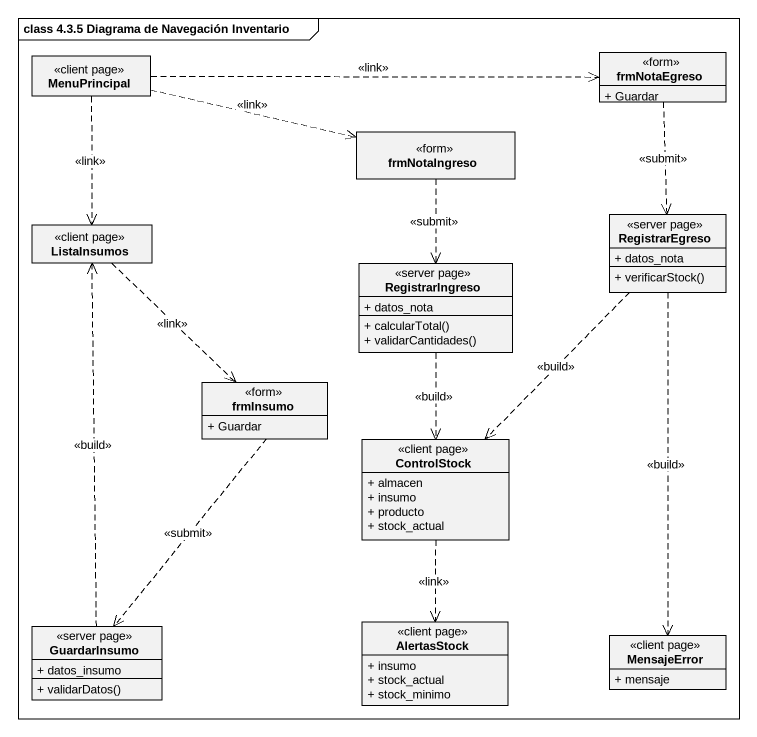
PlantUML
@startuml
mainframe class 4.3.5 Diagrama de Navegación Inventario
hide circle
hide empty members
skinparam classAttributeIconSize 0
class MenuPrincipal <<client page>>
class frmNotaEgreso <<form>> {
  + Guardar
}
class frmNotaIngreso <<form>>
class RegistrarEgreso <<server page>> {
  + datos_nota
  + verificarStock()
}
class ListaInsumos <<client page>>
class RegistrarIngreso <<server page>> {
  + datos_nota
  + calcularTotal()
  + validarCantidades()
}
class frmInsumo <<form>> {
  + Guardar
}
class ControlStock <<client page>> {
  + almacen
  + insumo
  + producto
  + stock_actual
}
class GuardarInsumo <<server page>> {
  + datos_insumo
  + validarDatos()
}
class AlertasStock <<client page>> {
  + insumo
  + stock_actual
  + stock_minimo
}
class MensajeError <<client page>> {
  + mensaje
}
MenuPrincipal .right.> frmNotaEgreso : <<link>>
MenuPrincipal .right.> frmNotaIngreso : <<link>>
MenuPrincipal ..> ListaInsumos : <<link>>
frmNotaEgreso ..> RegistrarEgreso : <<submit>>
frmNotaIngreso ..> RegistrarIngreso : <<submit>>
RegistrarEgreso ..> ControlStock : <<build>>
RegistrarEgreso ..> MensajeError : <<build>>
ListaInsumos ..> frmInsumo : <<link>>
RegistrarIngreso ..> ControlStock : <<build>>
frmInsumo ..> GuardarInsumo : <<submit>>
ControlStock ..> AlertasStock : <<link>>
GuardarInsumo .up.> ListaInsumos : <<build>>
@enduml
